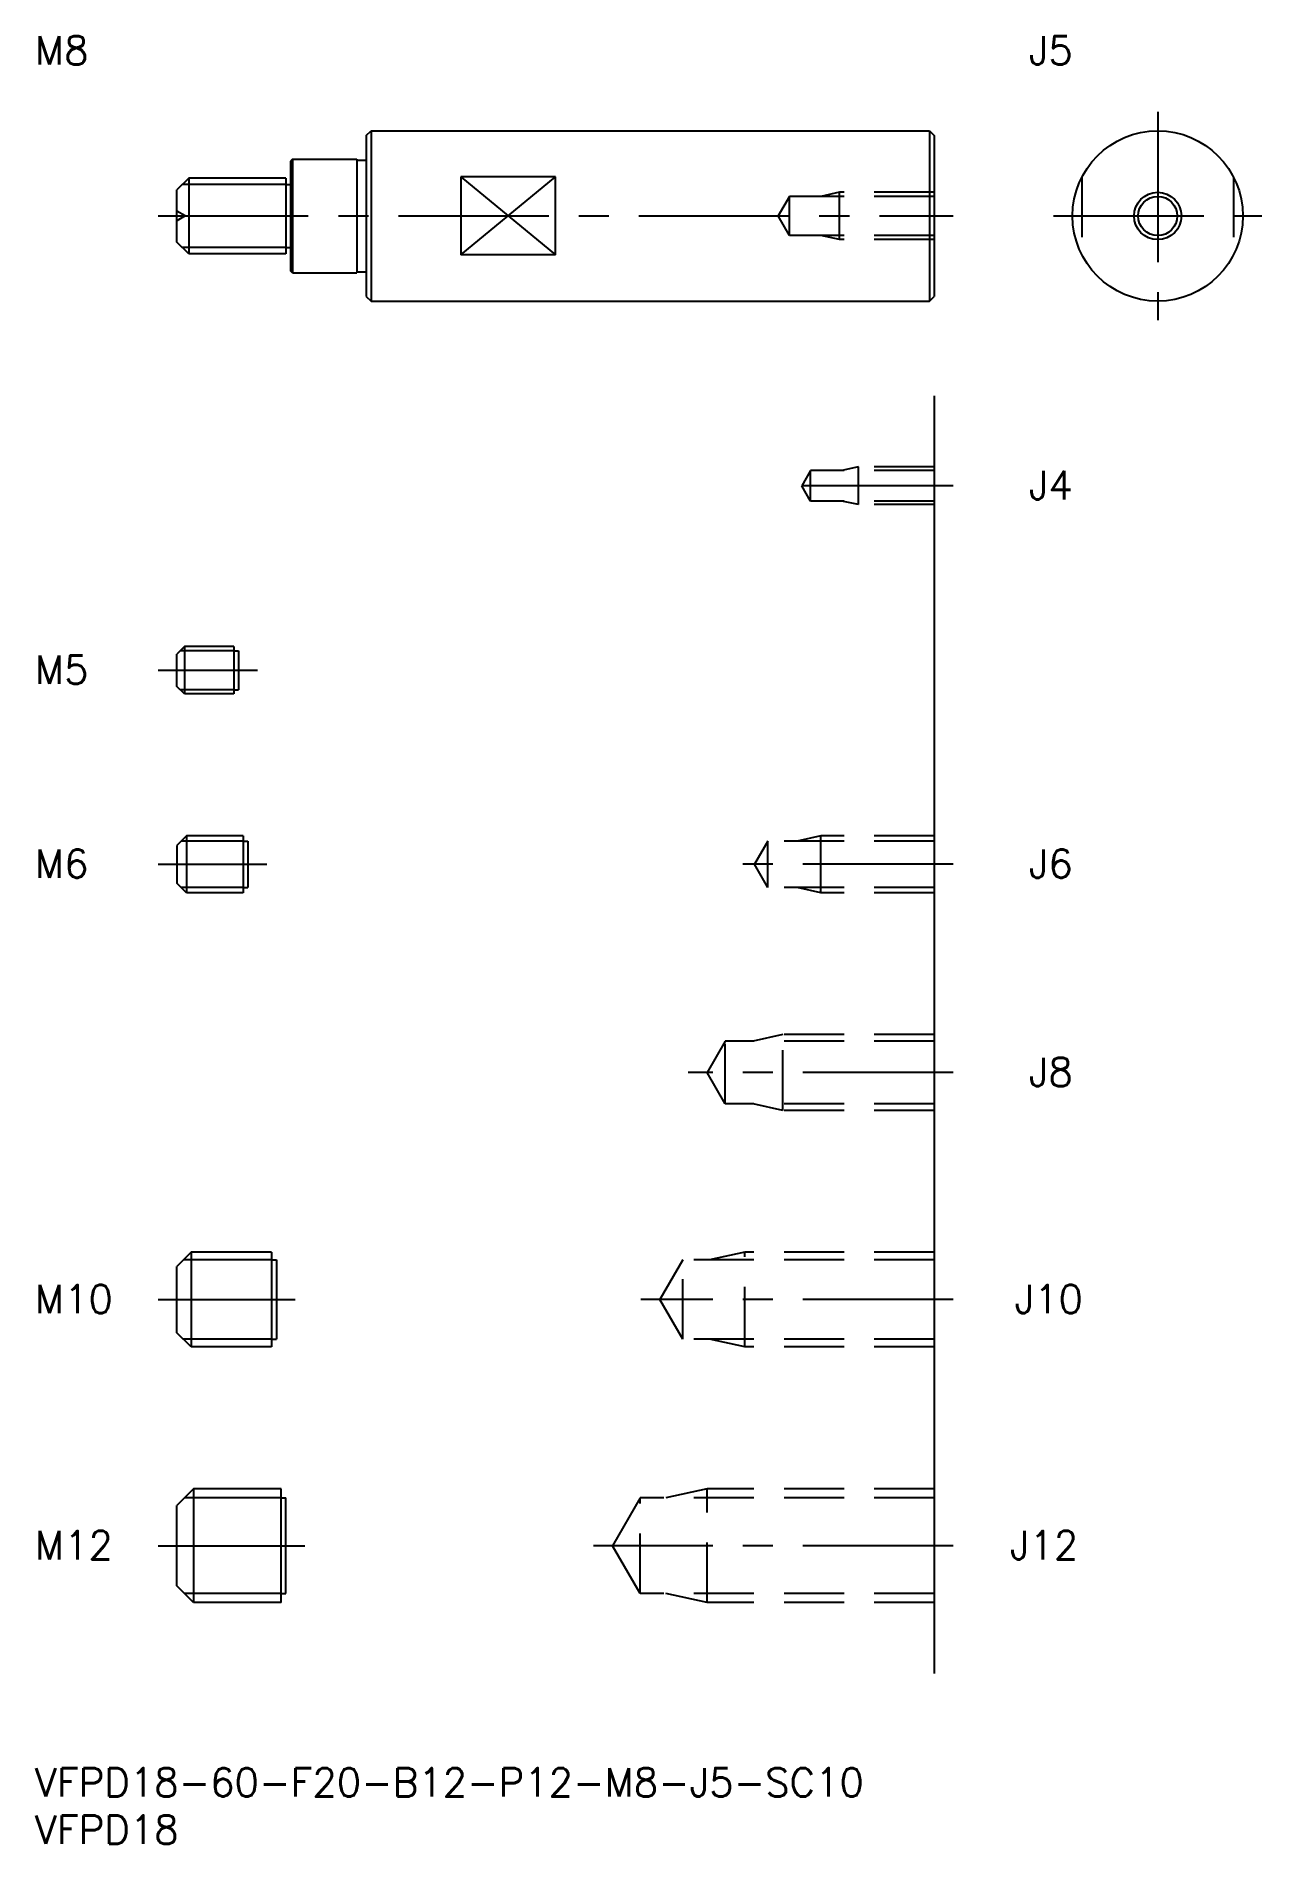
# Model space of a CAD drawing. Extents: x 0 to 130, y -8 to 183.
import ezdxf

# ---------------------------------------------------------------- set-up
doc = ezdxf.new("R2010")
doc.units = 0
doc.header["$LTSCALE"] = 0.5
doc.linetypes.add('CENTER', pattern=[50.8, 31.75, -6.35, 6.35, -6.35])
doc.linetypes.add('DASHED', pattern=[19.05, 12.7, -6.35])
for name, color, linetype in [('MSM_CENTER', 1, 'CENTER'), ('MSM_CONTINUOUS', 7, 'CONTINUOUS'), ('MSM_DASHED', 4, 'DASHED'), ('MSM_NARROW', 5, 'CONTINUOUS'), ('MSM_PART_NUMBER', 7, 'CONTINUOUS')]:
    doc.layers.add(name, color=color, linetype=linetype)
doc.styles.get("Standard").update_dxf_attribs({"font": 'txt.shx', "height": 1, "bigfont": 'bigfont.shx'})

# ---------------------------------------------------------------- blocks, each defined once
blk = doc.blocks.new('*U12')
at = {"layer": 'MSM_PART_NUMBER'}
blk.add_text('VFPD18-60-F20-B12-P12-M8-J5-SC10', height=3, dxfattribs=at).set_placement((0, -3))
blk = doc.blocks.new('*U13')
at = {"layer": 'MSM_PART_NUMBER'}
blk.add_text('VFPD18', height=3, dxfattribs=at).set_placement((0, -8))
blk = doc.blocks.new('*U14')
at = {"layer": 'MSM_PART_NUMBER'}
blk.add_text('M12', height=3, dxfattribs=at).set_placement((0, 22.06))
blk = doc.blocks.new('*U15')
at = {"layer": 'MSM_PART_NUMBER'}
blk.add_text('M10', height=3, dxfattribs=at).set_placement((0, 48.06))
blk = doc.blocks.new('*U16')
at = {"layer": 'MSM_PART_NUMBER'}
blk.add_text('M6', height=3, dxfattribs=at).set_placement((0, 94.06))
blk = doc.blocks.new('*U17')
at = {"layer": 'MSM_PART_NUMBER'}
blk.add_text('M5', height=3, dxfattribs=at).set_placement((0, 114.56))
blk = doc.blocks.new('*U18')
at = {"layer": 'MSM_PART_NUMBER'}
blk.add_text('M8', height=3, dxfattribs=at).set_placement((0, 180))
blk = doc.blocks.new('*U19')
at = {"layer": 'MSM_PART_NUMBER'}
blk.add_text('J10', height=3, dxfattribs=at).set_placement((103.5, 48.06))
blk = doc.blocks.new('*U20')
at = {"layer": 'MSM_PART_NUMBER'}
blk.add_text('J8', height=3, dxfattribs=at).set_placement((105, 72.06))
blk = doc.blocks.new('*U21')
at = {"layer": 'MSM_PART_NUMBER'}
blk.add_text('J6', height=3, dxfattribs=at).set_placement((105, 94.06))
blk = doc.blocks.new('*U22')
at = {"layer": 'MSM_PART_NUMBER'}
blk.add_text('J4', height=3, dxfattribs=at).set_placement((105, 134.06))
blk = doc.blocks.new('*U23')
at = {"layer": 'MSM_PART_NUMBER'}
blk.add_text('J5', height=3, dxfattribs=at).set_placement((105, 180))
blk = doc.blocks.new('*U24')
at = {"layer": 'MSM_PART_NUMBER'}
blk.add_text('J12', height=3, dxfattribs=at).set_placement((103, 22.06))

msp = doc.modelspace()

# ---------------------------------------------------------------- linework, layer by layer
at = {"layer": 'MSM_CENTER'}
for p, q in [((118.6, 175), (118.6, 153)), ((13, 164), (97, 164)), ((107.6, 164), (129.6, 164)), ((97, 135.5), (79, 135.5)), ((13, 116), (23.5, 116)), ((13, 95.5), (24.5, 95.5)), ((97, 95.5), (74, 95.5)), ((97, 73.5), (69, 73.5)), ((13, 49.5), (27.5, 49.5)), ((97, 49.5), (64, 49.5)), ((13, 23.5), (28.5, 23.5)), ((97, 23.5), (59, 23.5))]:
    msp.add_line(p, q, dxfattribs=at)
at = {"layer": 'MSM_CONTINUOUS'}
for p, q in [((35, 172.5), (35.5, 173)), ((35, 172.5), (35, 155.5)), ((35.5, 173), (94.5, 173)), ((35.5, 173), (35.5, 155)), ((94.5, 173), (94.5, 155)), ((94.5, 173), (95, 172.5)), ((95, 172.5), (95, 155.5)), ((27.2, 170), (27, 169.8)), ((27.2, 170), (27.2, 158)), ((27.2, 170), (34, 170)), ((34, 170), (34, 158)), ((27, 169.8), (27, 158.2)), ((34, 169.9), (35, 169.9)), ((45, 168.12), (45, 159.88)), ((55, 168.12), (45, 168.12)), ((55, 159.88), (55, 168.12)), ((16.25, 168), (15, 166.75)), ((15, 161.25), (15, 166.75)), ((26.5, 168), (16.25, 168)), ((16.25, 168), (16.25, 160)), ((26.5, 168), (26.5, 160)), ((26.5, 167.32), (27, 167.32)), ((16.25, 160), (15, 161.25)), ((26.5, 160.68), (27, 160.68)), ((26.5, 160), (16.25, 160)), ((55, 159.88), (45, 159.88)), ((27.2, 158), (27, 158.2)), ((27.2, 158), (34, 158)), ((34, 158.1), (35, 158.1)), ((35, 155.5), (35.5, 155)), ((35.5, 155), (94.5, 155)), ((94.5, 155), (95, 155.5)), ((95, 145), (95, 10)), ((15.8, 118.5), (15, 117.7)), ((21, 118.5), (15.8, 118.5)), ((15.8, 118.5), (15.8, 113.5)), ((21, 118.5), (21, 113.5)), ((15, 114.3), (15, 117.7)), ((21, 118.07), (21.5, 118.07)), ((21.5, 118.07), (21.5, 113.93)), ((15.8, 113.5), (15, 114.3)), ((21, 113.5), (15.8, 113.5)), ((21, 113.93), (21.5, 113.93)), ((16, 98.5), (15, 97.5)), ((15, 97.5), (15, 93.5)), ((22, 98.5), (16, 98.5)), ((16, 98.5), (16, 92.5)), ((22, 98.5), (22, 92.5)), ((22, 97.96), (22.5, 97.96)), ((22.5, 97.96), (22.5, 93.04)), ((16, 92.5), (15, 93.5)), ((22, 92.5), (16, 92.5)), ((22, 93.04), (22.5, 93.04)), ((16.5, 54.5), (15, 53)), ((25, 54.5), (16.5, 54.5)), ((16.5, 54.5), (16.5, 44.5)), ((25, 54.5), (25, 44.5)), ((25, 53.69), (25.5, 53.69)), ((25.5, 53.69), (25.5, 45.31)), ((15, 46), (15, 53)), ((16.5, 44.5), (15, 46)), ((25, 44.5), (16.5, 44.5)), ((25, 45.31), (25.5, 45.31)), ((16.75, 29.5), (15, 27.75)), ((26, 29.5), (16.75, 29.5)), ((16.75, 29.5), (16.75, 17.5)), ((26, 17.5), (26, 29.5)), ((15, 19.25), (15, 27.75)), ((26, 28.55), (26.5, 28.55)), ((26.5, 18.45), (26.5, 28.55)), ((16.75, 17.5), (15, 19.25)), ((26, 17.5), (16.75, 17.5)), ((26, 18.45), (26.5, 18.45))]:
    msp.add_line(p, q, dxfattribs=at)
for radius in [9, 2.07]:
    msp.add_circle((118.6, 164), radius, dxfattribs=at)
at = {"layer": 'MSM_DASHED'}
for p, q in [((110.6, 168.12), (110.6, 159.88)), ((126.6, 168.12), (126.6, 159.88)), ((85, 166.5), (83, 166.07)), ((95, 166.5), (85, 166.5)), ((85, 161.5), (85, 166.5)), ((15.87, 164), (15, 164.5)), ((79.69, 166.07), (78.5, 164)), ((95, 166.07), (79.69, 166.07)), ((79.69, 161.93), (79.69, 166.07)), ((15.87, 164), (15, 163.5)), ((79.69, 161.93), (78.5, 164)), ((95, 161.93), (79.69, 161.93)), ((85, 161.5), (83, 161.93)), ((95, 161.5), (85, 161.5)), ((81.94, 137.12), (81, 135.5)), ((95, 137.12), (81.94, 137.12)), ((81.94, 133.88), (81.94, 137.12)), ((87, 137.5), (85.25, 137.12)), ((95, 137.5), (87, 137.5)), ((87, 133.5), (87, 137.5)), ((81.94, 133.88), (81, 135.5)), ((95, 133.88), (81.94, 133.88)), ((87, 133.5), (85.25, 133.88)), ((95, 133.5), (87, 133.5)), ((77.42, 97.96), (76, 95.5)), ((95, 97.96), (77.42, 97.96)), ((77.42, 93.04), (77.42, 97.96)), ((83, 98.5), (80.5, 97.96)), ((95, 98.5), (83, 98.5)), ((83, 92.5), (83, 98.5)), ((77.42, 93.04), (76, 95.5)), ((95, 93.04), (77.42, 93.04)), ((83, 92.5), (80.5, 93.04)), ((95, 92.5), (83, 92.5)), ((72.92, 76.82), (71, 73.5)), ((72.92, 70.18), (72.92, 76.82)), ((95, 76.82), (72.92, 76.82)), ((79, 77.5), (75.88, 76.82)), ((79, 69.5), (79, 77.5)), ((95, 77.5), (79, 77.5)), ((72.92, 70.18), (71, 73.5)), ((95, 70.18), (72.92, 70.18)), ((79, 69.5), (75.88, 70.18)), ((95, 69.5), (79, 69.5)), ((68.42, 53.69), (66, 49.5)), ((68.42, 45.31), (68.42, 53.69)), ((95, 53.69), (68.42, 53.69)), ((75, 54.5), (71.25, 53.69)), ((75, 44.5), (75, 54.5)), ((95, 54.5), (75, 54.5)), ((68.42, 45.31), (66, 49.5)), ((95, 45.31), (68.42, 45.31)), ((75, 44.5), (71.25, 45.31)), ((95, 44.5), (75, 44.5)), ((71, 29.5), (66.63, 28.55)), ((71, 17.5), (71, 29.5)), ((95, 29.5), (71, 29.5)), ((63.92, 28.55), (61, 23.5)), ((63.92, 18.45), (63.92, 28.55)), ((95, 28.55), (63.92, 28.55)), ((63.92, 18.45), (61, 23.5)), ((95, 18.45), (63.92, 18.45)), ((71, 17.5), (66.63, 18.45)), ((95, 17.5), (71, 17.5))]:
    msp.add_line(p, q, dxfattribs=at)
at = {"layer": 'MSM_NARROW'}
for p, q in [((45, 159.88), (55, 168.12)), ((45, 168.12), (55, 159.88)), ((26.5, 167.32), (15.57, 167.32)), ((26.5, 160.68), (15.57, 160.68)), ((21, 118.07), (15.37, 118.07)), ((21, 113.93), (15.37, 113.93)), ((22, 97.96), (15.46, 97.96)), ((22, 93.04), (15.46, 93.04)), ((25, 53.69), (15.69, 53.69)), ((25, 45.31), (15.69, 45.31)), ((26, 28.55), (15.8, 28.55)), ((26, 18.45), (15.8, 18.45))]:
    msp.add_line(p, q, dxfattribs=at)
msp.add_circle((118.6, 164), 2.5, dxfattribs=at)

# ---------------------------------------------------------------- block references
at = {"layer": 'MSM_CONTINUOUS'}
for name in ['*U18', '*U23', '*U22', '*U17', '*U16', '*U21', '*U20', '*U15', '*U19', '*U14', '*U24', '*U12', '*U13']:
    msp.add_blockref(name, (0, 0), dxfattribs=at)

doc.saveas('drawing.dxf')
